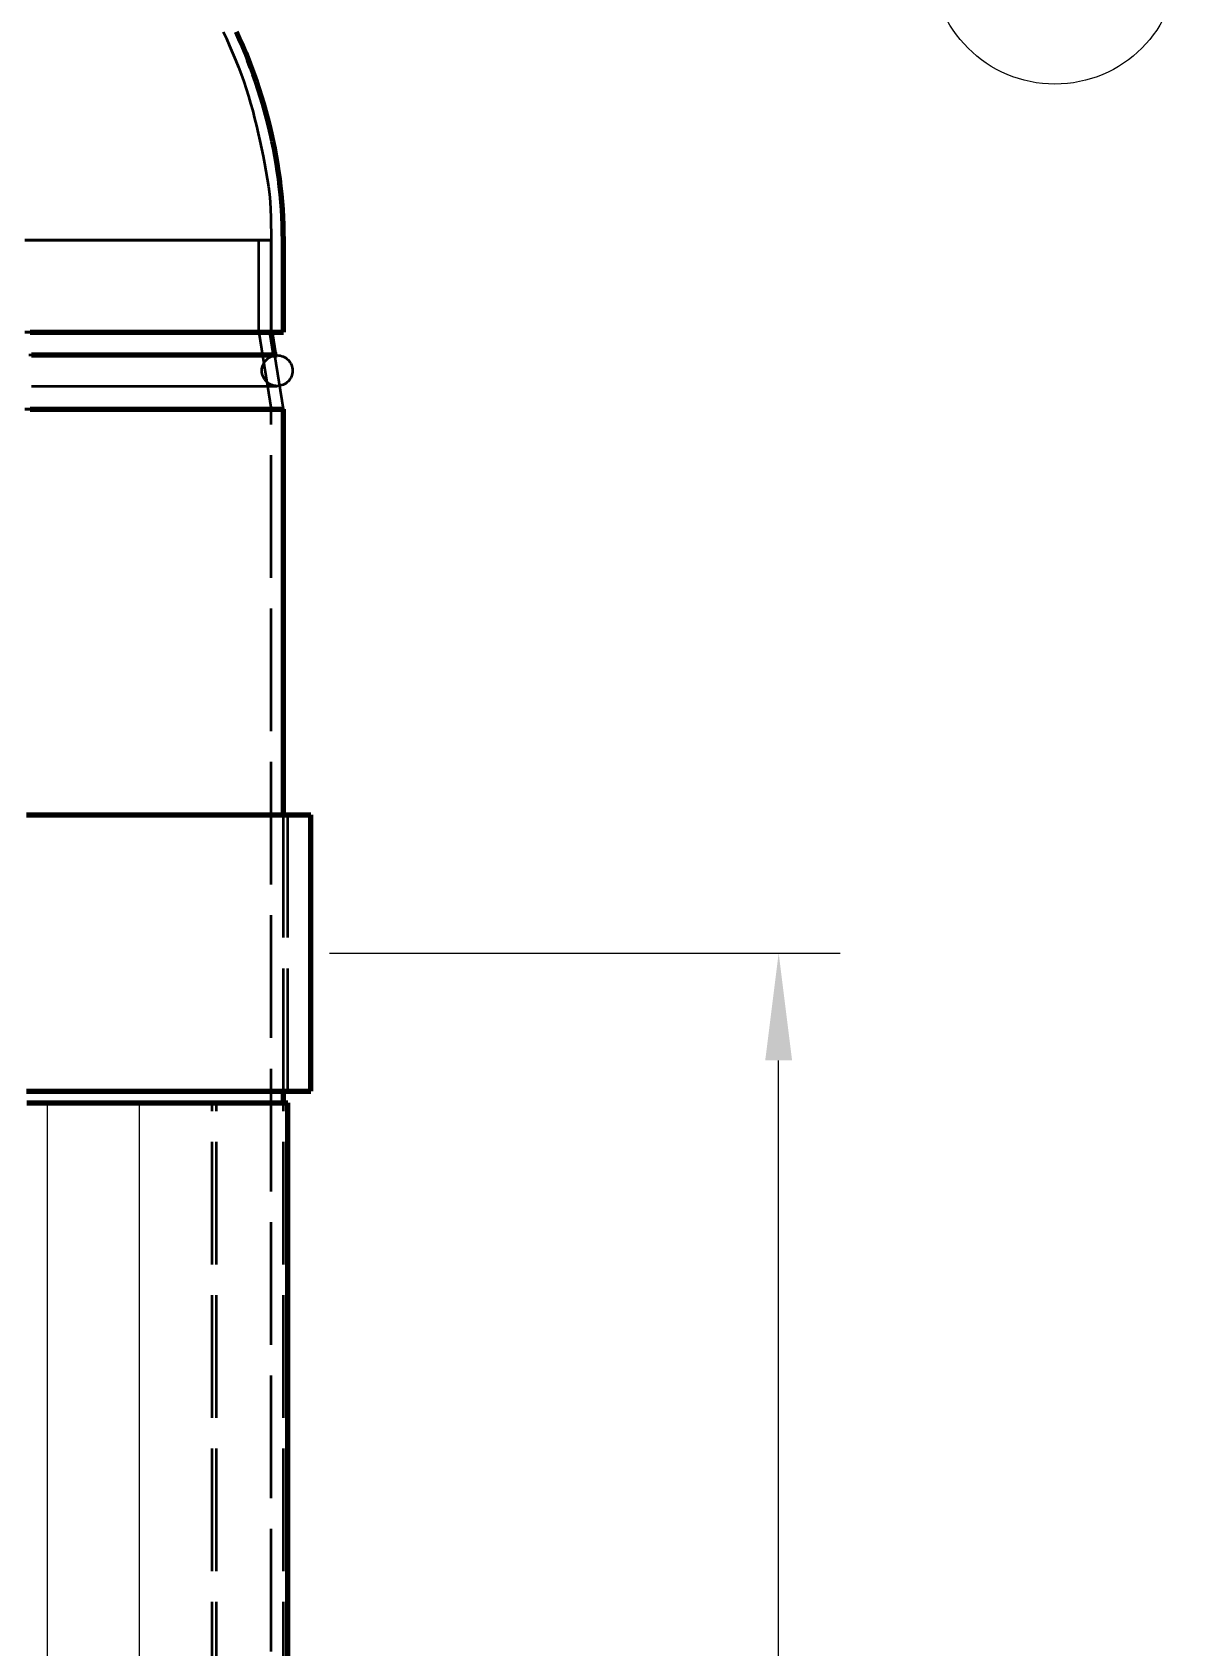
# Model space of a CAD drawing. Header units: millimetres. Extents: x 0 to 2382, y 0 to 420.
# Drawn here: x 197.5 to 234.8, y 273 to 325.6 of the extents above; entities that cross this region are included whole.
import ezdxf

# ---------------------------------------------------------------- set-up
doc = ezdxf.new("R2010")
doc.units = ezdxf.units.MM
doc.linetypes.add('IRAM-E-TRAZOS', pattern=[5, 4, -1])
for name, color, linetype, lineweight in [('01-VISIBLE', 7, 'CONTINUOUS', 70), ('02-OCULTA', 4, 'IRAM-E-TRAZOS', 35), ('04-COTA', 3, 'CONTINUOUS', 18), ('05-RAYADO', 8, 'CONTINUOUS', 18), ('08-FINA', 5, 'CONTINUOUS', 18)]:
    doc.layers.add(name, color=color, linetype=linetype, lineweight=lineweight)
doc.styles.add('ISO3098', font='isocpeur.ttf')
doc.dimstyles.new('FLAMA-IRAM', dxfattribs={"dimtxt": 3.5, "dimasz": 3.5, "dimexe": 2, "dimexo": 1.5, "dimgap": 1, "dimtad": 1, "dimdec": 1, "dimtxsty": 'ISO3098', "dimblk": 'IRAM_FLECHA', "dimblk1": 'IRAM_FLECHA', "dimblk2": 'IRAM_FLECHA', "dimcen": 2.5, "dimclrd": 256, "dimclre": 256, "dimclrt": 256, "dimazin": 3, "dimtfac": 1, "dimtmove": 0, "dimatfit": 3, "dimlwd": 18, "dimlwe": 18})

# ---------------------------------------------------------------- blocks, each defined once
blk = doc.blocks.new('IRAM_FLECHA')
blk.add_solid([(0, 0), (-1, 0.125), (-1, -0.125)])

msp = doc.modelspace()

# ---------------------------------------------------------------- hatches: boundary and pattern name
at = {"layer": '05-RAYADO'}
h = msp.add_hatch(dxfattribs=at)
h.set_pattern_fill('ANSI31', scale=0.94488, angle=45)
h.paths.add_polyline_path([(203.364, 220.446), (203.364, 290.71), (113.013, 290.71), (113.013, 220.446)])

# ---------------------------------------------------------------- linework, layer by layer
at = {"layer": '01-VISIBLE'}
for p, q in [((205.688, 315.828), (205.688, 318.828)), ((205.408, 315.078), (205.288, 315.828)), ((205.688, 300.098), (205.688, 313.328)), ((206.588, 291.098), (206.588, 300.098)), ((205.688, 290.71), (205.688, 291.098)), ((205.838, 220.446), (205.838, 290.71))]:
    msp.add_line(p, q, dxfattribs=at)
for points in [[(205.688, 318.828), (205.686, 319.079), (205.68, 319.329), (205.67, 319.579), (205.656, 319.83), (205.638, 320.079), (205.615, 320.329), (205.589, 320.578), (205.558, 320.827), (205.524, 321.075), (205.485, 321.322), (205.443, 321.569), (205.396, 321.816), (205.346, 322.061), (205.292, 322.306), (205.235, 322.55), (205.173, 322.792), (205.108, 323.034), (205.039, 323.275), (204.967, 323.515), (204.891, 323.754), (204.812, 323.992), (204.729, 324.228), (204.642, 324.463), (204.553, 324.697), (204.46, 324.93), (204.363, 325.161), (204.264, 325.391), (204.161, 325.619)], [(197.438, 315.828), (197.688, 315.828), (197.938, 315.828), (198.188, 315.828), (198.438, 315.828), (198.688, 315.828), (198.938, 315.828), (199.188, 315.828), (199.438, 315.828), (199.688, 315.828), (199.938, 315.828), (200.188, 315.828), (200.438, 315.828), (200.688, 315.828), (200.938, 315.828), (201.188, 315.828), (201.438, 315.828), (201.688, 315.828), (201.938, 315.828), (202.188, 315.828), (202.438, 315.828), (202.688, 315.828), (202.938, 315.828), (203.188, 315.828), (203.438, 315.828), (203.688, 315.828), (203.938, 315.828), (204.188, 315.828), (204.438, 315.828), (204.688, 315.828), (204.938, 315.828), (205.188, 315.828), (205.438, 315.828), (205.688, 315.828)], [(205.488, 315.078), (205.238, 315.078), (204.988, 315.078), (204.738, 315.078), (204.487, 315.078), (204.237, 315.078), (203.987, 315.078), (203.737, 315.078), (203.486, 315.078), (203.236, 315.078), (202.986, 315.078), (202.736, 315.078), (202.485, 315.078), (202.235, 315.078), (201.985, 315.078), (201.734, 315.078), (201.484, 315.078), (201.234, 315.078), (200.984, 315.078), (200.733, 315.078), (200.483, 315.078), (200.233, 315.078), (199.983, 315.078), (199.732, 315.078), (199.482, 315.078), (199.232, 315.078), (198.981, 315.078), (198.731, 315.078), (198.481, 315.078), (198.231, 315.078), (197.98, 315.078), (197.73, 315.078), (197.48, 315.078)], [(205.488, 315.078), (205.475, 315.078), (205.462, 315.078), (205.448, 315.078), (205.435, 315.078), (205.422, 315.078), (205.408, 315.078)], [(197.438, 313.328), (197.688, 313.328), (197.938, 313.328), (198.188, 313.328), (198.438, 313.328), (198.688, 313.328), (198.938, 313.328), (199.188, 313.328), (199.438, 313.328), (199.688, 313.328), (199.938, 313.328), (200.188, 313.328), (200.438, 313.328), (200.688, 313.328), (200.938, 313.328), (201.188, 313.328), (201.438, 313.328), (201.688, 313.328), (201.938, 313.328), (202.188, 313.328), (202.438, 313.328), (202.688, 313.328), (202.938, 313.328), (203.188, 313.328), (203.438, 313.328), (203.688, 313.328), (203.938, 313.328), (204.188, 313.328), (204.438, 313.328), (204.688, 313.328), (204.938, 313.328), (205.188, 313.328), (205.438, 313.328), (205.688, 313.328)], [(197.318, 300.098), (197.569, 300.098), (197.82, 300.098), (198.07, 300.098), (198.321, 300.098), (198.571, 300.098), (198.822, 300.098), (199.072, 300.098), (199.323, 300.098), (199.573, 300.098), (199.824, 300.098), (200.074, 300.098), (200.325, 300.098), (200.575, 300.098), (200.826, 300.098), (201.077, 300.098), (201.327, 300.098), (201.578, 300.098), (201.828, 300.098), (202.079, 300.098), (202.329, 300.098), (202.58, 300.098), (202.83, 300.098), (203.081, 300.098), (203.331, 300.098), (203.582, 300.098), (203.832, 300.098), (204.083, 300.098), (204.334, 300.098), (204.584, 300.098), (204.835, 300.098), (205.085, 300.098), (205.336, 300.098), (205.586, 300.098), (205.837, 300.098), (206.087, 300.098), (206.338, 300.098), (206.588, 300.098)], [(197.318, 291.098), (197.569, 291.098), (197.82, 291.098), (198.07, 291.098), (198.321, 291.098), (198.571, 291.098), (198.822, 291.098), (199.072, 291.098), (199.323, 291.098), (199.573, 291.098), (199.824, 291.098), (200.074, 291.098), (200.325, 291.098), (200.575, 291.098), (200.826, 291.098), (201.077, 291.098), (201.327, 291.098), (201.578, 291.098), (201.828, 291.098), (202.079, 291.098), (202.329, 291.098), (202.58, 291.098), (202.83, 291.098), (203.081, 291.098), (203.331, 291.098), (203.582, 291.098), (203.832, 291.098), (204.083, 291.098), (204.334, 291.098), (204.584, 291.098), (204.835, 291.098), (205.085, 291.098), (205.336, 291.098), (205.586, 291.098), (205.837, 291.098), (206.087, 291.098), (206.338, 291.098), (206.588, 291.098)], [(197.334, 290.71), (197.584, 290.71), (197.834, 290.71), (198.084, 290.71), (198.334, 290.71), (198.585, 290.71), (198.835, 290.71), (199.085, 290.71), (199.335, 290.71), (199.585, 290.71), (199.835, 290.71), (200.085, 290.71), (200.335, 290.71), (200.586, 290.71), (200.836, 290.71), (201.086, 290.71), (201.336, 290.71), (201.586, 290.71), (201.836, 290.71), (202.086, 290.71), (202.336, 290.71), (202.587, 290.71), (202.837, 290.71), (203.087, 290.71), (203.337, 290.71), (203.587, 290.71), (203.837, 290.71), (204.087, 290.71), (204.338, 290.71), (204.588, 290.71), (204.838, 290.71), (205.088, 290.71), (205.338, 290.71), (205.588, 290.71), (205.838, 290.71)]]:
    msp.add_lwpolyline(points, dxfattribs=at)
at = {"layer": '02-OCULTA'}
for p, q in [((204.888, 315.828), (204.888, 318.828)), ((205.288, 315.828), (205.288, 318.828)), ((205.288, 318.828), (205.288, 315.828)), ((204.888, 315.828), (205.288, 313.328)), ((205.688, 313.328), (205.408, 315.078)), ((205.288, 167.828), (205.288, 313.328)), ((205.688, 291.098), (205.688, 300.098)), ((205.838, 291.098), (205.838, 300.098)), ((203.364, 290.71), (203.506, 290.71)), ((203.364, 220.446), (203.364, 290.71)), ((203.506, 220.446), (203.506, 290.71)), ((205.688, 220.446), (205.688, 290.71)), ((205.688, 220.446), (205.688, 290.71))]:
    msp.add_line(p, q, dxfattribs=at)
for points in [[(203.724, 325.626), (203.831, 325.399), (203.934, 325.17), (204.034, 324.939), (204.13, 324.707), (204.222, 324.474), (204.311, 324.239), (204.395, 324.002), (204.475, 323.764), (204.55, 323.524), (204.621, 323.283), (204.688, 323.041), (204.751, 322.798), (204.812, 322.554), (204.869, 322.309), (204.924, 322.064), (204.976, 321.818), (205.026, 321.572), (205.075, 321.326), (205.121, 321.079), (205.165, 320.831), (205.203, 320.583), (205.233, 320.334), (205.254, 320.083), (205.269, 319.833), (205.279, 319.582), (205.285, 319.331), (205.287, 319.079), (205.288, 318.828)], [(205.288, 318.828), (205.038, 318.828), (204.787, 318.828), (204.537, 318.828), (204.286, 318.828), (204.036, 318.828), (203.785, 318.828), (203.535, 318.828), (203.284, 318.828), (203.034, 318.828), (202.783, 318.828), (202.532, 318.828), (202.282, 318.828), (202.031, 318.828), (201.781, 318.828), (201.53, 318.828), (201.28, 318.828), (201.029, 318.828), (200.779, 318.828), (200.528, 318.828), (200.278, 318.828), (200.027, 318.828), (199.777, 318.828), (199.526, 318.828), (199.276, 318.828), (199.025, 318.828), (198.775, 318.828), (198.524, 318.828), (198.273, 318.828), (198.023, 318.828), (197.772, 318.828), (197.522, 318.828), (197.271, 318.828)], [(197.271, 318.828), (197.522, 318.828), (197.772, 318.828), (198.023, 318.828), (198.273, 318.828), (198.524, 318.828), (198.775, 318.828), (199.025, 318.828), (199.276, 318.828), (199.526, 318.828), (199.777, 318.828), (200.027, 318.828), (200.278, 318.828), (200.528, 318.828), (200.779, 318.828), (201.029, 318.828), (201.28, 318.828), (201.53, 318.828), (201.781, 318.828), (202.031, 318.828), (202.282, 318.828), (202.532, 318.828), (202.783, 318.828), (203.034, 318.828), (203.284, 318.828), (203.535, 318.828), (203.785, 318.828), (204.036, 318.828), (204.286, 318.828), (204.537, 318.828), (204.787, 318.828), (205.038, 318.828), (205.288, 318.828)], [(204.888, 318.828), (204.638, 318.828), (204.388, 318.828), (204.137, 318.828), (203.887, 318.828), (203.636, 318.828), (203.386, 318.828), (203.136, 318.828), (202.885, 318.828), (202.635, 318.828), (202.384, 318.828), (202.134, 318.828), (201.884, 318.828), (201.633, 318.828), (201.383, 318.828), (201.132, 318.828), (200.882, 318.828), (200.631, 318.828), (200.381, 318.828), (200.131, 318.828), (199.88, 318.828), (199.63, 318.828), (199.379, 318.828), (199.129, 318.828), (198.879, 318.828), (198.628, 318.828), (198.378, 318.828), (198.127, 318.828), (197.877, 318.828), (197.627, 318.828), (197.376, 318.828)], [(197.376, 318.828), (197.627, 318.828), (197.877, 318.828), (198.127, 318.828), (198.378, 318.828), (198.628, 318.828), (198.879, 318.828), (199.129, 318.828), (199.379, 318.828), (199.63, 318.828), (199.88, 318.828), (200.131, 318.828), (200.381, 318.828), (200.631, 318.828), (200.882, 318.828), (201.132, 318.828), (201.383, 318.828), (201.633, 318.828), (201.884, 318.828), (202.134, 318.828), (202.384, 318.828), (202.635, 318.828), (202.885, 318.828), (203.136, 318.828), (203.386, 318.828), (203.636, 318.828), (203.887, 318.828), (204.137, 318.828), (204.388, 318.828), (204.638, 318.828), (204.888, 318.828)], [(205.288, 315.828), (205.038, 315.828), (204.787, 315.828), (204.537, 315.828), (204.286, 315.828), (204.036, 315.828), (203.785, 315.828), (203.535, 315.828), (203.284, 315.828), (203.034, 315.828), (202.783, 315.828), (202.532, 315.828), (202.282, 315.828), (202.031, 315.828), (201.781, 315.828), (201.53, 315.828), (201.28, 315.828), (201.029, 315.828), (200.779, 315.828), (200.528, 315.828), (200.278, 315.828), (200.027, 315.828), (199.777, 315.828), (199.526, 315.828), (199.276, 315.828), (199.025, 315.828), (198.775, 315.828), (198.524, 315.828), (198.273, 315.828), (198.023, 315.828), (197.772, 315.828), (197.522, 315.828), (197.271, 315.828)], [(197.271, 315.828), (197.522, 315.828), (197.772, 315.828), (198.023, 315.828), (198.273, 315.828), (198.524, 315.828), (198.775, 315.828), (199.025, 315.828), (199.276, 315.828), (199.526, 315.828), (199.777, 315.828), (200.027, 315.828), (200.278, 315.828), (200.528, 315.828), (200.779, 315.828), (201.029, 315.828), (201.28, 315.828), (201.53, 315.828), (201.781, 315.828), (202.031, 315.828), (202.282, 315.828), (202.532, 315.828), (202.783, 315.828), (203.034, 315.828), (203.284, 315.828), (203.535, 315.828), (203.785, 315.828), (204.036, 315.828), (204.286, 315.828), (204.537, 315.828), (204.787, 315.828), (205.038, 315.828), (205.288, 315.828)], [(205.288, 315.828), (205.038, 315.828), (204.787, 315.828), (204.537, 315.828), (204.286, 315.828), (204.036, 315.828), (203.785, 315.828), (203.535, 315.828), (203.284, 315.828), (203.034, 315.828), (202.783, 315.828), (202.532, 315.828), (202.282, 315.828), (202.031, 315.828), (201.781, 315.828), (201.53, 315.828), (201.28, 315.828), (201.029, 315.828), (200.779, 315.828), (200.528, 315.828), (200.278, 315.828), (200.027, 315.828), (199.777, 315.828), (199.526, 315.828), (199.276, 315.828), (199.025, 315.828), (198.775, 315.828), (198.524, 315.828), (198.273, 315.828), (198.023, 315.828), (197.772, 315.828), (197.522, 315.828), (197.271, 315.828)], [(197.271, 315.828), (197.522, 315.828), (197.772, 315.828), (198.023, 315.828), (198.273, 315.828), (198.524, 315.828), (198.775, 315.828), (199.025, 315.828), (199.276, 315.828), (199.526, 315.828), (199.777, 315.828), (200.027, 315.828), (200.278, 315.828), (200.528, 315.828), (200.779, 315.828), (201.029, 315.828), (201.28, 315.828), (201.53, 315.828), (201.781, 315.828), (202.031, 315.828), (202.282, 315.828), (202.532, 315.828), (202.783, 315.828), (203.034, 315.828), (203.284, 315.828), (203.535, 315.828), (203.785, 315.828), (204.036, 315.828), (204.286, 315.828), (204.537, 315.828), (204.787, 315.828), (205.038, 315.828), (205.288, 315.828)], [(204.888, 315.828), (204.638, 315.828), (204.388, 315.828), (204.137, 315.828), (203.887, 315.828), (203.636, 315.828), (203.386, 315.828), (203.136, 315.828), (202.885, 315.828), (202.635, 315.828), (202.384, 315.828), (202.134, 315.828), (201.884, 315.828), (201.633, 315.828), (201.383, 315.828), (201.132, 315.828), (200.882, 315.828), (200.631, 315.828), (200.381, 315.828), (200.131, 315.828), (199.88, 315.828), (199.63, 315.828), (199.379, 315.828), (199.129, 315.828), (198.879, 315.828), (198.628, 315.828), (198.378, 315.828), (198.127, 315.828), (197.877, 315.828), (197.627, 315.828), (197.376, 315.828)], [(197.376, 315.828), (197.627, 315.828), (197.877, 315.828), (198.127, 315.828), (198.378, 315.828), (198.628, 315.828), (198.879, 315.828), (199.129, 315.828), (199.379, 315.828), (199.63, 315.828), (199.88, 315.828), (200.131, 315.828), (200.381, 315.828), (200.631, 315.828), (200.882, 315.828), (201.132, 315.828), (201.383, 315.828), (201.633, 315.828), (201.884, 315.828), (202.134, 315.828), (202.384, 315.828), (202.635, 315.828), (202.885, 315.828), (203.136, 315.828), (203.386, 315.828), (203.636, 315.828), (203.887, 315.828), (204.137, 315.828), (204.388, 315.828), (204.638, 315.828), (204.888, 315.828)], [(205.688, 315.828), (205.438, 315.828), (205.188, 315.828), (204.938, 315.828), (204.688, 315.828), (204.438, 315.828), (204.188, 315.828), (203.938, 315.828), (203.688, 315.828), (203.438, 315.828), (203.188, 315.828), (202.938, 315.828), (202.688, 315.828), (202.438, 315.828), (202.188, 315.828), (201.938, 315.828), (201.688, 315.828), (201.438, 315.828), (201.188, 315.828), (200.938, 315.828), (200.688, 315.828), (200.438, 315.828), (200.188, 315.828), (199.938, 315.828), (199.688, 315.828), (199.438, 315.828), (199.188, 315.828), (198.938, 315.828), (198.688, 315.828), (198.438, 315.828), (198.188, 315.828), (197.938, 315.828), (197.688, 315.828), (197.438, 315.828)], [(205.408, 315.078), (205.158, 315.078), (204.907, 315.078), (204.657, 315.078), (204.406, 315.078), (204.156, 315.078), (203.905, 315.078), (203.655, 315.078), (203.404, 315.078), (203.154, 315.078), (202.903, 315.078), (202.653, 315.078), (202.402, 315.078), (202.152, 315.078), (201.901, 315.078), (201.651, 315.078), (201.4, 315.078), (201.15, 315.078), (200.899, 315.078), (200.649, 315.078), (200.398, 315.078), (200.148, 315.078), (199.897, 315.078), (199.647, 315.078), (199.396, 315.078), (199.146, 315.078), (198.895, 315.078), (198.645, 315.078), (198.394, 315.078), (198.144, 315.078), (197.893, 315.078), (197.643, 315.078), (197.392, 315.078)], [(197.48, 314.078), (197.73, 314.078), (197.98, 314.078), (198.231, 314.078), (198.481, 314.078), (198.731, 314.078), (198.981, 314.078), (199.232, 314.078), (199.482, 314.078), (199.732, 314.078), (199.983, 314.078), (200.233, 314.078), (200.483, 314.078), (200.733, 314.078), (200.984, 314.078), (201.234, 314.078), (201.484, 314.078), (201.734, 314.078), (201.985, 314.078), (202.235, 314.078), (202.485, 314.078), (202.735, 314.078), (202.986, 314.078), (203.236, 314.078), (203.486, 314.078), (203.736, 314.078), (203.987, 314.078), (204.237, 314.078), (204.487, 314.078), (204.738, 314.078), (204.988, 314.078), (205.238, 314.078), (205.488, 314.078)], [(197.48, 314.078), (197.73, 314.078), (197.98, 314.078), (198.231, 314.078), (198.481, 314.078), (198.731, 314.078), (198.981, 314.078), (199.232, 314.078), (199.482, 314.078), (199.732, 314.078), (199.983, 314.078), (200.233, 314.078), (200.483, 314.078), (200.733, 314.078), (200.984, 314.078), (201.234, 314.078), (201.484, 314.078), (201.734, 314.078), (201.985, 314.078), (202.235, 314.078), (202.485, 314.078), (202.735, 314.078), (202.986, 314.078), (203.236, 314.078), (203.486, 314.078), (203.736, 314.078), (203.987, 314.078), (204.237, 314.078), (204.487, 314.078), (204.738, 314.078), (204.988, 314.078), (205.238, 314.078), (205.488, 314.078)], [(205.288, 313.328), (205.038, 313.328), (204.787, 313.328), (204.537, 313.328), (204.286, 313.328), (204.036, 313.328), (203.785, 313.328), (203.535, 313.328), (203.284, 313.328), (203.034, 313.328), (202.783, 313.328), (202.532, 313.328), (202.282, 313.328), (202.031, 313.328), (201.781, 313.328), (201.53, 313.328), (201.28, 313.328), (201.029, 313.328), (200.779, 313.328), (200.528, 313.328), (200.278, 313.328), (200.027, 313.328), (199.777, 313.328), (199.526, 313.328), (199.276, 313.328), (199.025, 313.328), (198.775, 313.328), (198.524, 313.328), (198.273, 313.328), (198.023, 313.328), (197.772, 313.328), (197.522, 313.328), (197.271, 313.328)], [(197.271, 313.328), (197.522, 313.328), (197.772, 313.328), (198.023, 313.328), (198.273, 313.328), (198.524, 313.328), (198.775, 313.328), (199.025, 313.328), (199.276, 313.328), (199.526, 313.328), (199.777, 313.328), (200.027, 313.328), (200.278, 313.328), (200.528, 313.328), (200.779, 313.328), (201.029, 313.328), (201.28, 313.328), (201.53, 313.328), (201.781, 313.328), (202.031, 313.328), (202.282, 313.328), (202.532, 313.328), (202.783, 313.328), (203.034, 313.328), (203.284, 313.328), (203.535, 313.328), (203.785, 313.328), (204.036, 313.328), (204.286, 313.328), (204.537, 313.328), (204.787, 313.328), (205.038, 313.328), (205.288, 313.328)], [(205.688, 313.328), (205.438, 313.328), (205.188, 313.328), (204.938, 313.328), (204.688, 313.328), (204.438, 313.328), (204.188, 313.328), (203.938, 313.328), (203.688, 313.328), (203.438, 313.328), (203.188, 313.328), (202.938, 313.328), (202.688, 313.328), (202.438, 313.328), (202.188, 313.328), (201.938, 313.328), (201.688, 313.328), (201.438, 313.328), (201.188, 313.328), (200.938, 313.328), (200.688, 313.328), (200.438, 313.328), (200.188, 313.328), (199.938, 313.328), (199.688, 313.328), (199.438, 313.328), (199.188, 313.328), (198.938, 313.328), (198.688, 313.328), (198.438, 313.328), (198.188, 313.328), (197.938, 313.328), (197.688, 313.328), (197.438, 313.328)], [(206.588, 300.098), (206.338, 300.098), (206.087, 300.098), (205.837, 300.098), (205.586, 300.098), (205.336, 300.098), (205.085, 300.098), (204.835, 300.098), (204.584, 300.098), (204.334, 300.098), (204.083, 300.098), (203.832, 300.098), (203.582, 300.098), (203.331, 300.098), (203.081, 300.098), (202.83, 300.098), (202.58, 300.098), (202.329, 300.098), (202.079, 300.098), (201.828, 300.098), (201.578, 300.098), (201.327, 300.098), (201.077, 300.098), (200.826, 300.098), (200.575, 300.098), (200.325, 300.098), (200.074, 300.098), (199.824, 300.098), (199.573, 300.098), (199.323, 300.098), (199.072, 300.098), (198.822, 300.098), (198.571, 300.098), (198.321, 300.098), (198.07, 300.098), (197.82, 300.098), (197.569, 300.098), (197.318, 300.098)], [(205.838, 300.098), (205.588, 300.098), (205.338, 300.098), (205.088, 300.098), (204.838, 300.098), (204.588, 300.098), (204.338, 300.098), (204.087, 300.098), (203.837, 300.098), (203.587, 300.098), (203.337, 300.098), (203.087, 300.098), (202.837, 300.098), (202.587, 300.098), (202.336, 300.098), (202.086, 300.098), (201.836, 300.098), (201.586, 300.098), (201.336, 300.098), (201.086, 300.098), (200.836, 300.098), (200.586, 300.098), (200.335, 300.098), (200.085, 300.098), (199.835, 300.098), (199.585, 300.098), (199.335, 300.098), (199.085, 300.098), (198.835, 300.098), (198.585, 300.098), (198.334, 300.098), (198.084, 300.098), (197.834, 300.098), (197.584, 300.098), (197.334, 300.098)], [(197.334, 300.098), (197.584, 300.098), (197.834, 300.098), (198.084, 300.098), (198.334, 300.098), (198.585, 300.098), (198.835, 300.098), (199.085, 300.098), (199.335, 300.098), (199.585, 300.098), (199.835, 300.098), (200.085, 300.098), (200.335, 300.098), (200.586, 300.098), (200.836, 300.098), (201.086, 300.098), (201.336, 300.098), (201.586, 300.098), (201.836, 300.098), (202.086, 300.098), (202.336, 300.098), (202.587, 300.098), (202.837, 300.098), (203.087, 300.098), (203.337, 300.098), (203.587, 300.098), (203.837, 300.098), (204.087, 300.098), (204.338, 300.098), (204.588, 300.098), (204.838, 300.098), (205.088, 300.098), (205.338, 300.098), (205.588, 300.098), (205.838, 300.098)], [(206.588, 291.098), (206.338, 291.098), (206.087, 291.098), (205.837, 291.098), (205.586, 291.098), (205.336, 291.098), (205.085, 291.098), (204.835, 291.098), (204.584, 291.098), (204.334, 291.098), (204.083, 291.098), (203.832, 291.098), (203.582, 291.098), (203.331, 291.098), (203.081, 291.098), (202.83, 291.098), (202.58, 291.098), (202.329, 291.098), (202.079, 291.098), (201.828, 291.098), (201.578, 291.098), (201.327, 291.098), (201.077, 291.098), (200.826, 291.098), (200.575, 291.098), (200.325, 291.098), (200.074, 291.098), (199.824, 291.098), (199.573, 291.098), (199.323, 291.098), (199.072, 291.098), (198.822, 291.098), (198.571, 291.098), (198.321, 291.098), (198.07, 291.098), (197.82, 291.098), (197.569, 291.098), (197.318, 291.098)], [(205.838, 291.098), (205.588, 291.098), (205.338, 291.098), (205.088, 291.098), (204.838, 291.098), (204.588, 291.098), (204.338, 291.098), (204.087, 291.098), (203.837, 291.098), (203.587, 291.098), (203.337, 291.098), (203.087, 291.098), (202.837, 291.098), (202.587, 291.098), (202.336, 291.098), (202.086, 291.098), (201.836, 291.098), (201.586, 291.098), (201.336, 291.098), (201.086, 291.098), (200.836, 291.098), (200.586, 291.098), (200.335, 291.098), (200.085, 291.098), (199.835, 291.098), (199.585, 291.098), (199.335, 291.098), (199.085, 291.098), (198.835, 291.098), (198.585, 291.098), (198.334, 291.098), (198.084, 291.098), (197.834, 291.098), (197.584, 291.098), (197.334, 291.098)], [(197.334, 291.098), (197.584, 291.098), (197.834, 291.098), (198.084, 291.098), (198.334, 291.098), (198.585, 291.098), (198.835, 291.098), (199.085, 291.098), (199.335, 291.098), (199.585, 291.098), (199.835, 291.098), (200.085, 291.098), (200.335, 291.098), (200.586, 291.098), (200.836, 291.098), (201.086, 291.098), (201.336, 291.098), (201.586, 291.098), (201.836, 291.098), (202.086, 291.098), (202.336, 291.098), (202.587, 291.098), (202.837, 291.098), (203.087, 291.098), (203.337, 291.098), (203.587, 291.098), (203.837, 291.098), (204.087, 291.098), (204.338, 291.098), (204.588, 291.098), (204.838, 291.098), (205.088, 291.098), (205.338, 291.098), (205.588, 291.098), (205.838, 291.098)], [(197.438, 290.71), (197.688, 290.71), (197.938, 290.71), (198.188, 290.71), (198.438, 290.71), (198.688, 290.71), (198.938, 290.71), (199.188, 290.71), (199.438, 290.71), (199.688, 290.71), (199.938, 290.71), (200.188, 290.71), (200.438, 290.71), (200.688, 290.71), (200.938, 290.71), (201.188, 290.71), (201.438, 290.71), (201.688, 290.71), (201.938, 290.71), (202.188, 290.71), (202.438, 290.71), (202.688, 290.71), (202.938, 290.71), (203.188, 290.71), (203.438, 290.71), (203.688, 290.71), (203.938, 290.71), (204.188, 290.71), (204.438, 290.71), (204.688, 290.71), (204.938, 290.71), (205.188, 290.71), (205.438, 290.71), (205.688, 290.71)], [(205.688, 290.71), (205.43, 290.71), (205.172, 290.71), (204.913, 290.71), (204.655, 290.71), (204.397, 290.71), (204.138, 290.71), (203.88, 290.71), (203.622, 290.71), (203.364, 290.71)], [(205.838, 290.71), (205.579, 290.71), (205.32, 290.71), (205.061, 290.71), (204.802, 290.71), (204.543, 290.71), (204.284, 290.71), (204.024, 290.71), (203.765, 290.71), (203.506, 290.71)]]:
    msp.add_lwpolyline(points, dxfattribs=at)
msp.add_circle((205.488, 314.578), 0.5, dxfattribs=at)
at = {"layer": '08-FINA'}
msp.add_circle((230.823, 327.916), 4, dxfattribs=at)

# ---------------------------------------------------------------- dimensions: what is measured, and where the dimension line sits
at = {"layer": '04-COTA'}
msp.add_linear_dim(base=(221.823, 167.828), p1=(205.688, 167.828), p2=(205.688, 295.598), angle=90, dimstyle='FLAMA-IRAM', override={"dimlfac": 2}, dxfattribs=at).render()

doc.saveas('drawing.dxf')
